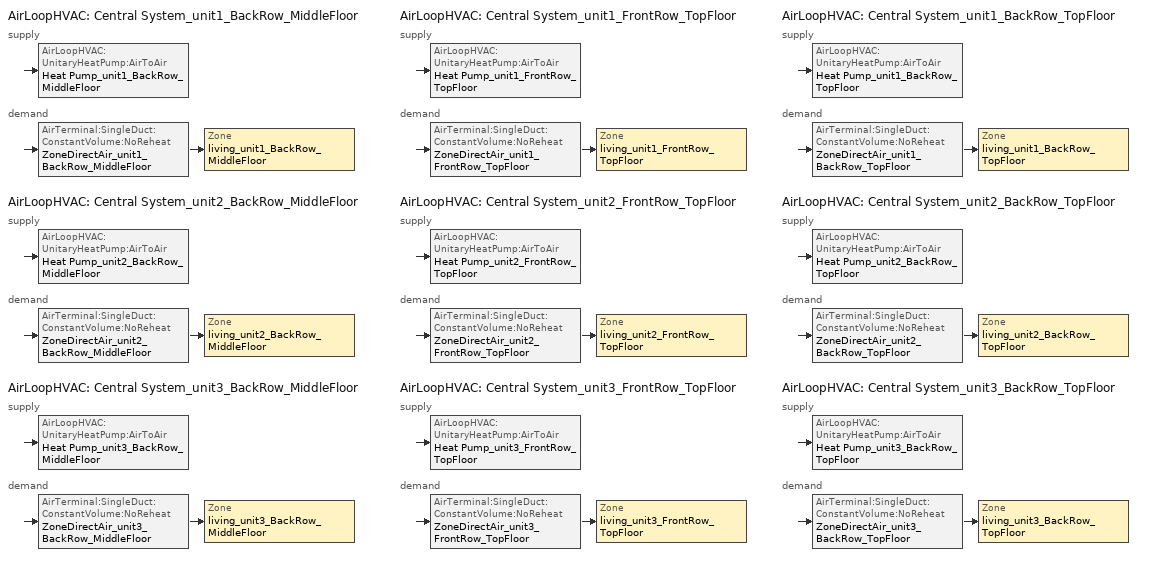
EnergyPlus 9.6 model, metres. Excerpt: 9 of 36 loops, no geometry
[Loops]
AirLoopHVAC 'Central System_unit1_BackRow_MiddleFloor'
 supply: AirLoopHVAC:UnitaryHeatPump:AirToAir 'Heat Pump_unit1_BackRow_MiddleFloor'
 demand: AirTerminal:SingleDuct:ConstantVolume:NoReheat 'ZoneDirectAir_unit1_BackRow_MiddleFloor' > Zone 'living_unit1_BackRow_MiddleFloor'
AirLoopHVAC 'Central System_unit2_BackRow_MiddleFloor'
 supply: AirLoopHVAC:UnitaryHeatPump:AirToAir 'Heat Pump_unit2_BackRow_MiddleFloor'
 demand: AirTerminal:SingleDuct:ConstantVolume:NoReheat 'ZoneDirectAir_unit2_BackRow_MiddleFloor' > Zone 'living_unit2_BackRow_MiddleFloor'
AirLoopHVAC 'Central System_unit3_BackRow_MiddleFloor'
 supply: AirLoopHVAC:UnitaryHeatPump:AirToAir 'Heat Pump_unit3_BackRow_MiddleFloor'
 demand: AirTerminal:SingleDuct:ConstantVolume:NoReheat 'ZoneDirectAir_unit3_BackRow_MiddleFloor' > Zone 'living_unit3_BackRow_MiddleFloor'
AirLoopHVAC 'Central System_unit1_FrontRow_TopFloor'
 supply: AirLoopHVAC:UnitaryHeatPump:AirToAir 'Heat Pump_unit1_FrontRow_TopFloor'
 demand: AirTerminal:SingleDuct:ConstantVolume:NoReheat 'ZoneDirectAir_unit1_FrontRow_TopFloor' > Zone 'living_unit1_FrontRow_TopFloor'
AirLoopHVAC 'Central System_unit2_FrontRow_TopFloor'
 supply: AirLoopHVAC:UnitaryHeatPump:AirToAir 'Heat Pump_unit2_FrontRow_TopFloor'
 demand: AirTerminal:SingleDuct:ConstantVolume:NoReheat 'ZoneDirectAir_unit2_FrontRow_TopFloor' > Zone 'living_unit2_FrontRow_TopFloor'
AirLoopHVAC 'Central System_unit3_FrontRow_TopFloor'
 supply: AirLoopHVAC:UnitaryHeatPump:AirToAir 'Heat Pump_unit3_FrontRow_TopFloor'
 demand: AirTerminal:SingleDuct:ConstantVolume:NoReheat 'ZoneDirectAir_unit3_FrontRow_TopFloor' > Zone 'living_unit3_FrontRow_TopFloor'
AirLoopHVAC 'Central System_unit1_BackRow_TopFloor'
 supply: AirLoopHVAC:UnitaryHeatPump:AirToAir 'Heat Pump_unit1_BackRow_TopFloor'
 demand: AirTerminal:SingleDuct:ConstantVolume:NoReheat 'ZoneDirectAir_unit1_BackRow_TopFloor' > Zone 'living_unit1_BackRow_TopFloor'
AirLoopHVAC 'Central System_unit2_BackRow_TopFloor'
 supply: AirLoopHVAC:UnitaryHeatPump:AirToAir 'Heat Pump_unit2_BackRow_TopFloor'
 demand: AirTerminal:SingleDuct:ConstantVolume:NoReheat 'ZoneDirectAir_unit2_BackRow_TopFloor' > Zone 'living_unit2_BackRow_TopFloor'
AirLoopHVAC 'Central System_unit3_BackRow_TopFloor'
 supply: AirLoopHVAC:UnitaryHeatPump:AirToAir 'Heat Pump_unit3_BackRow_TopFloor'
 demand: AirTerminal:SingleDuct:ConstantVolume:NoReheat 'ZoneDirectAir_unit3_BackRow_TopFloor' > Zone 'living_unit3_BackRow_TopFloor'
[DesignSpecification:OutdoorAir] Outdoor Air Method=Flow/Zone; Outdoor Air Flow per Person=0; Outdoor Air Flow per Zone=0.0212376
SZ_DSOA_living_unit1_BackRow_MiddleFloor; SZ_DSOA_living_unit2_BackRow_MiddleFloor; SZ_DSOA_living_unit3_BackRow_MiddleFloor; SZ_DSOA_living_unit1_FrontRow_TopFloor; SZ_DSOA_living_unit2_FrontRow_TopFloor; SZ_DSOA_living_unit3_FrontRow_TopFloor; SZ_DSOA_living_unit1_BackRow_TopFloor; SZ_DSOA_living_unit2_BackRow_TopFloor; SZ_DSOA_living_unit3_BackRow_TopFloor
[Sizing:Zone] Zone Cooling Design Supply Air Temperature Input Method=SupplyAirTemperature; Zone Cooling Design Supply Air Temperature=12; Zone Heating Design Supply Air Temperature Input Method=SupplyAirTemperature; Zone Heating Design Supply Air Temperature=50; Zone Cooling Design Supply Air Humidity Ratio=0.0081; Zone Heating Design Supply Air Humidity Ratio=0.008; Cooling Design Air Flow Method=DesignDay; Cooling Minimum Air Flow per Zone Floor Area=0.000762; Heating Design Air Flow Method=DesignDay; Heating Maximum Air Flow per Zone Floor Area=0.002032; Heating Maximum Air Flow=0.141576; Heating Maximum Air Flow Fraction=0.3
Name | Design Specification Outdoor Air Object
living_unit1_BackRow_MiddleFloor | SZ_DSOA_living_unit1_BackRow_MiddleFloor
living_unit2_BackRow_MiddleFloor | SZ_DSOA_living_unit2_BackRow_MiddleFloor
living_unit3_BackRow_MiddleFloor | SZ_DSOA_living_unit3_BackRow_MiddleFloor
living_unit1_FrontRow_TopFloor | SZ_DSOA_living_unit1_FrontRow_TopFloor
living_unit2_FrontRow_TopFloor | SZ_DSOA_living_unit2_FrontRow_TopFloor
living_unit3_FrontRow_TopFloor | SZ_DSOA_living_unit3_FrontRow_TopFloor
living_unit1_BackRow_TopFloor | SZ_DSOA_living_unit1_BackRow_TopFloor
living_unit2_BackRow_TopFloor | SZ_DSOA_living_unit2_BackRow_TopFloor
living_unit3_BackRow_TopFloor | SZ_DSOA_living_unit3_BackRow_TopFloor
[Sizing:System] Type of Load to Size On=Sensible; Design Outdoor Air Flow Rate=autosize; Central Heating Maximum System Air Flow Ratio=1; Preheat Design Temperature=7; Preheat Design Humidity Ratio=0.008; Precool Design Temperature=11; Precool Design Humidity Ratio=0.008; Central Cooling Design Supply Air Temperature=12; Central Heating Design Supply Air Temperature=50; Type of Zone Sum to Use=NonCoincident; 100 Outdoor Air in Cooling=No; 100 Outdoor Air in Heating=No; Central Cooling Design Supply Air Humidity Ratio=0.008; Central Heating Design Supply Air Humidity Ratio=0.008; Cooling Supply Air Flow Rate Method=DesignDay; Heating Supply Air Flow Rate Method=DesignDay; Zone Maximum Outdoor Air Fraction=1; Cooling Design Capacity Method=CoolingDesignCapacity; Cooling Design Capacity=autosize; Heating Design Capacity Method=HeatingDesignCapacity; Heating Design Capacity=autosize; Central Cooling Capacity Control Method=OnOff
Central System_unit1_BackRow_MiddleFloor; Central System_unit2_BackRow_MiddleFloor; Central System_unit3_BackRow_MiddleFloor; Central System_unit1_FrontRow_TopFloor; Central System_unit2_FrontRow_TopFloor; Central System_unit3_FrontRow_TopFloor; Central System_unit1_BackRow_TopFloor; Central System_unit2_BackRow_TopFloor; Central System_unit3_BackRow_TopFloor
[ZoneControl:Thermostat] Control Type Schedule=zone_control_type; Control 1=thermostat_living Dual SP Control
Name | Zone or ZoneList
Zone Thermostat_unit1_BackRow_MiddleFloor | living_unit1_BackRow_MiddleFloor
Zone Thermostat_unit2_BackRow_MiddleFloor | living_unit2_BackRow_MiddleFloor
Zone Thermostat_unit3_BackRow_MiddleFloor | living_unit3_BackRow_MiddleFloor
Zone Thermostat_unit1_FrontRow_TopFloor | living_unit1_FrontRow_TopFloor
Zone Thermostat_unit2_FrontRow_TopFloor | living_unit2_FrontRow_TopFloor
Zone Thermostat_unit3_FrontRow_TopFloor | living_unit3_FrontRow_TopFloor
Zone Thermostat_unit1_BackRow_TopFloor | living_unit1_BackRow_TopFloor
Zone Thermostat_unit2_BackRow_TopFloor | living_unit2_BackRow_TopFloor
Zone Thermostat_unit3_BackRow_TopFloor | living_unit3_BackRow_TopFloor
[ThermostatSetpoint:DualSetpoint]
thermostat_living Dual SP Control: Heating Setpoint Temperature Schedule=heating_sch; Cooling Setpoint Temperature Schedule=cooling_sch
[ZoneHVAC:EnergyRecoveryVentilator] Availability Schedule=always_avail; Supply Air Flow Rate=0.0212376; Exhaust Air Flow Rate=0.0212376
Name | Heat Exchanger | Supply Air Fan | Exhaust Air Fan
ERV_unit1_BackRow_MiddleFloor | OA_Heat_Recovery_Unit1_BackRow_MiddleFloor | OASupplyFan_unit1_BackRow_MiddleFloor | OAExhaustFan_unit1_BackRow_MiddleFloor
ERV_unit2_BackRow_MiddleFloor | OA_Heat_Recovery_Unit2_BackRow_MiddleFloor | OASupplyFan_unit2_BackRow_MiddleFloor | OAExhaustFan_unit2_BackRow_MiddleFloor
ERV_unit3_BackRow_MiddleFloor | OA_Heat_Recovery_Unit3_BackRow_MiddleFloor | OASupplyFan_unit3_BackRow_MiddleFloor | OAExhaustFan_unit3_BackRow_MiddleFloor
ERV_unit1_FrontRow_TopFloor | OA_Heat_Recovery_Unit1_FrontRow_TopFloor | OASupplyFan_unit1_FrontRow_TopFloor | OAExhaustFan_unit1_FrontRow_TopFloor
ERV_unit2_FrontRow_TopFloor | OA_Heat_Recovery_Unit2_FrontRow_TopFloor | OASupplyFan_unit2_FrontRow_TopFloor | OAExhaustFan_unit2_FrontRow_TopFloor
ERV_unit3_FrontRow_TopFloor | OA_Heat_Recovery_Unit3_FrontRow_TopFloor | OASupplyFan_unit3_FrontRow_TopFloor | OAExhaustFan_unit3_FrontRow_TopFloor
ERV_unit1_BackRow_TopFloor | OA_Heat_Recovery_Unit1_BackRow_TopFloor | OASupplyFan_unit1_BackRow_TopFloor | OAExhaustFan_unit1_BackRow_TopFloor
ERV_unit2_BackRow_TopFloor | OA_Heat_Recovery_Unit2_BackRow_TopFloor | OASupplyFan_unit2_BackRow_TopFloor | OAExhaustFan_unit2_BackRow_TopFloor
ERV_unit3_BackRow_TopFloor | OA_Heat_Recovery_Unit3_BackRow_TopFloor | OASupplyFan_unit3_BackRow_TopFloor | OAExhaustFan_unit3_BackRow_TopFloor
[AirTerminal:SingleDuct:ConstantVolume:NoReheat] Availability Schedule=always_avail; Maximum Air Flow Rate=autosize
ZoneDirectAir_unit1_BackRow_MiddleFloor; ZoneDirectAir_unit2_BackRow_MiddleFloor; ZoneDirectAir_unit3_BackRow_MiddleFloor; ZoneDirectAir_unit1_FrontRow_TopFloor; ZoneDirectAir_unit2_FrontRow_TopFloor; ZoneDirectAir_unit3_FrontRow_TopFloor; ZoneDirectAir_unit1_BackRow_TopFloor; ZoneDirectAir_unit2_BackRow_TopFloor; ZoneDirectAir_unit3_BackRow_TopFloor
[Zone equipment]
living_unit1_BackRow_MiddleFloor: ZoneDirectAir_unit1_BackRow_MiddleFloor, Water Heater_unit1_BackRow_MiddleFloor, ERV_unit1_BackRow_MiddleFloor
living_unit2_BackRow_MiddleFloor: ZoneDirectAir_unit2_BackRow_MiddleFloor, Water Heater_unit2_BackRow_MiddleFloor, ERV_unit2_BackRow_MiddleFloor
living_unit3_BackRow_MiddleFloor: ZoneDirectAir_unit3_BackRow_MiddleFloor, Water Heater_unit3_BackRow_MiddleFloor, ERV_unit3_BackRow_MiddleFloor
living_unit1_FrontRow_TopFloor: ZoneDirectAir_unit1_FrontRow_TopFloor, Water Heater_unit1_FrontRow_TopFloor, ERV_unit1_FrontRow_TopFloor
living_unit2_FrontRow_TopFloor: ZoneDirectAir_unit2_FrontRow_TopFloor, Water Heater_unit2_FrontRow_TopFloor, ERV_unit2_FrontRow_TopFloor
living_unit3_FrontRow_TopFloor: ZoneDirectAir_unit3_FrontRow_TopFloor, Water Heater_unit3_FrontRow_TopFloor, ERV_unit3_FrontRow_TopFloor
living_unit1_BackRow_TopFloor: ZoneDirectAir_unit1_BackRow_TopFloor, Water Heater_unit1_BackRow_TopFloor, ERV_unit1_BackRow_TopFloor
living_unit2_BackRow_TopFloor: ZoneDirectAir_unit2_BackRow_TopFloor, Water Heater_unit2_BackRow_TopFloor, ERV_unit2_BackRow_TopFloor
living_unit3_BackRow_TopFloor: ZoneDirectAir_unit3_BackRow_TopFloor, Water Heater_unit3_BackRow_TopFloor, ERV_unit3_BackRow_TopFloor
[Fan:OnOff] Availability Schedule=always_avail
Name | Fan Total Efficiency | Pressure Rise | Maximum Flow Rate | Motor Efficiency | Motor In Airstream Fraction | EndUse Subcategory
Supply Fan_unit1_BackRow_MiddleFloor; Supply Fan_unit2_BackRow_MiddleFloor; Supply Fan_unit3_BackRow_MiddleFloor; Supply Fan_unit1_FrontRow_TopFloor; Supply Fan_unit2_FrontRow_TopFloor; Supply Fan_unit3_FrontRow_TopFloor; Supply Fan_unit1_BackRow_TopFloor; Supply Fan_unit2_BackRow_TopFloor; Supply Fan_unit3_BackRow_TopFloor | 0.50054 | 400 | autosize | 0.863 | 1 | General
OASupplyFan_unit1_BackRow_MiddleFloor; OAExhaustFan_unit1_BackRow_MiddleFloor; OASupplyFan_unit2_BackRow_MiddleFloor; OAExhaustFan_unit2_BackRow_MiddleFloor; OASupplyFan_unit3_BackRow_MiddleFloor; OAExhaustFan_unit3_BackRow_MiddleFloor; OASupplyFan_unit1_FrontRow_TopFloor; OAExhaustFan_unit1_FrontRow_TopFloor; OASupplyFan_unit2_FrontRow_TopFloor; OAExhaustFan_unit2_FrontRow_TopFloor; OASupplyFan_unit3_FrontRow_TopFloor; OAExhaustFan_unit3_FrontRow_TopFloor; OASupplyFan_unit1_BackRow_TopFloor; OAExhaustFan_unit1_BackRow_TopFloor; OASupplyFan_unit2_BackRow_TopFloor; OAExhaustFan_unit2_BackRow_TopFloor; OASupplyFan_unit3_BackRow_TopFloor; OAExhaustFan_unit3_BackRow_TopFloor | 0.6 | 529.72 | 0.0212376 | 1 | 0 | Ventilation
[Coil:Cooling:DX:SingleSpeed] Availability Schedule=always_avail; Gross Rated Total Cooling Capacity=autosize; Gross Rated Sensible Heat Ratio=autosize; Gross Rated Cooling COP=4.06853; Rated Air Flow Rate=autosize; Total Cooling Capacity Function of Temperature Curve=HPACCoolCapFT; Total Cooling Capacity Function of Flow Fraction Curve=HPACCoolCapFFF; Energy Input Ratio Function of Temperature Curve=HPACCOOLEIRFT; Energy Input Ratio Function of Flow Fraction Curve=HPACCOOLEIRFFF; Part Load Fraction Correlation Curve=HPACCOOLPLFFPLR
DX Cooling Coil_unit1_BackRow_MiddleFloor; DX Cooling Coil_unit2_BackRow_MiddleFloor; DX Cooling Coil_unit3_BackRow_MiddleFloor; DX Cooling Coil_unit1_FrontRow_TopFloor; DX Cooling Coil_unit2_FrontRow_TopFloor; DX Cooling Coil_unit3_FrontRow_TopFloor; DX Cooling Coil_unit1_BackRow_TopFloor; DX Cooling Coil_unit2_BackRow_TopFloor; DX Cooling Coil_unit3_BackRow_TopFloor
[Coil:Heating:Electric] Availability Schedule=always_avail; Efficiency=1; Nominal Capacity=autosize
Supp Heating Coil_unit1_BackRow_MiddleFloor; Supp Heating Coil_unit2_BackRow_MiddleFloor; Supp Heating Coil_unit3_BackRow_MiddleFloor; Supp Heating Coil_unit1_FrontRow_TopFloor; Supp Heating Coil_unit2_FrontRow_TopFloor; Supp Heating Coil_unit3_FrontRow_TopFloor; Supp Heating Coil_unit1_BackRow_TopFloor; Supp Heating Coil_unit2_BackRow_TopFloor; Supp Heating Coil_unit3_BackRow_TopFloor
[Coil:Heating:DX:SingleSpeed] Availability Schedule=always_avail; Gross Rated Heating Capacity=autosize; Gross Rated Heating COP=3.69308; Rated Air Flow Rate=autosize; Heating Capacity Function of Temperature Curve=HPACHeatCapFT; Heating Capacity Function of Flow Fraction Curve=HPACHeatCapFFF; Energy Input Ratio Function of Temperature Curve=HPACHeatEIRFT; Energy Input Ratio Function of Flow Fraction Curve=HPACHeatEIRFFF; Part Load Fraction Correlation Curve=HPACCOOLPLFFPLR; Defrost Energy Input Ratio Function of Temperature Curve=Defrost_EIR_FT; Minimum Outdoor DryBulb Temperature for Compressor Operation=-17.78; Maximum Outdoor DryBulb Temperature for Defrost Operation=5; Crankcase Heater Capacity=200; Maximum Outdoor DryBulb Temperature for Crankcase Heater Operation=10; Defrost Strategy=ReverseCycle; Defrost Control=OnDemand
Main DX Heating Coil_unit1_BackRow_MiddleFloor; Main DX Heating Coil_unit2_BackRow_MiddleFloor; Main DX Heating Coil_unit3_BackRow_MiddleFloor; Main DX Heating Coil_unit1_FrontRow_TopFloor; Main DX Heating Coil_unit2_FrontRow_TopFloor; Main DX Heating Coil_unit3_FrontRow_TopFloor; Main DX Heating Coil_unit1_BackRow_TopFloor; Main DX Heating Coil_unit2_BackRow_TopFloor; Main DX Heating Coil_unit3_BackRow_TopFloor
[HeatExchanger:AirToAir:SensibleAndLatent] Availability Schedule=always_avail; Nominal Supply Air Flow Rate=0.0212376; Sensible Effectiveness at 100 Heating Air Flow=0.65; Latent Effectiveness at 100 Heating Air Flow=0; Sensible Effectiveness at 75 Heating Air Flow=0.65; Latent Effectiveness at 75 Heating Air Flow=0; Sensible Effectiveness at 100 Cooling Air Flow=0.65; Latent Effectiveness at 100 Cooling Air Flow=0; Sensible Effectiveness at 75 Cooling Air Flow=0.65; Latent Effectiveness at 75 Cooling Air Flow=0; Nominal Electric Power=0; Supply Air Outlet Temperature Control=No; Heat Exchanger Type=Plate; Frost Control Type=None; Threshold Temperature=-16.8333; Initial Defrost Time Fraction=0.083; Rate of Defrost Time Fraction Increase=0.0216; Economizer Lockout=No
OA_Heat_Recovery_Unit1_BackRow_MiddleFloor; OA_Heat_Recovery_Unit2_BackRow_MiddleFloor; OA_Heat_Recovery_Unit3_BackRow_MiddleFloor; OA_Heat_Recovery_Unit1_FrontRow_TopFloor; OA_Heat_Recovery_Unit2_FrontRow_TopFloor; OA_Heat_Recovery_Unit3_FrontRow_TopFloor; OA_Heat_Recovery_Unit1_BackRow_TopFloor; OA_Heat_Recovery_Unit2_BackRow_TopFloor; OA_Heat_Recovery_Unit3_BackRow_TopFloor
[AirLoopHVAC:UnitaryHeatPump:AirToAir] Availability Schedule=always_avail; Cooling Supply Air Flow Rate=autosize; Heating Supply Air Flow Rate=autosize; No Load Supply Air Flow Rate=0; Maximum Supply Air Temperature from Supplemental Heater=50; Maximum Outdoor DryBulb Temperature for Supplemental Heater Operation=10; Fan Placement=BlowThrough; Supply Air Fan Operating Mode Schedule=fan_cycle
Name | Controlling Zone or Thermostat Location | Supply Air Fan | Heating Coil | Cooling Coil | Supplemental Heating Coil
Heat Pump_unit1_BackRow_MiddleFloor | living_unit1_BackRow_MiddleFloor | Supply Fan_unit1_BackRow_MiddleFloor | Main DX Heating Coil_unit1_BackRow_MiddleFloor | DX Cooling Coil_unit1_BackRow_MiddleFloor | Supp Heating Coil_unit1_BackRow_MiddleFloor
Heat Pump_unit2_BackRow_MiddleFloor | living_unit2_BackRow_MiddleFloor | Supply Fan_unit2_BackRow_MiddleFloor | Main DX Heating Coil_unit2_BackRow_MiddleFloor | DX Cooling Coil_unit2_BackRow_MiddleFloor | Supp Heating Coil_unit2_BackRow_MiddleFloor
Heat Pump_unit3_BackRow_MiddleFloor | living_unit3_BackRow_MiddleFloor | Supply Fan_unit3_BackRow_MiddleFloor | Main DX Heating Coil_unit3_BackRow_MiddleFloor | DX Cooling Coil_unit3_BackRow_MiddleFloor | Supp Heating Coil_unit3_BackRow_MiddleFloor
Heat Pump_unit1_FrontRow_TopFloor | living_unit1_FrontRow_TopFloor | Supply Fan_unit1_FrontRow_TopFloor | Main DX Heating Coil_unit1_FrontRow_TopFloor | DX Cooling Coil_unit1_FrontRow_TopFloor | Supp Heating Coil_unit1_FrontRow_TopFloor
Heat Pump_unit2_FrontRow_TopFloor | living_unit2_FrontRow_TopFloor | Supply Fan_unit2_FrontRow_TopFloor | Main DX Heating Coil_unit2_FrontRow_TopFloor | DX Cooling Coil_unit2_FrontRow_TopFloor | Supp Heating Coil_unit2_FrontRow_TopFloor
Heat Pump_unit3_FrontRow_TopFloor | living_unit3_FrontRow_TopFloor | Supply Fan_unit3_FrontRow_TopFloor | Main DX Heating Coil_unit3_FrontRow_TopFloor | DX Cooling Coil_unit3_FrontRow_TopFloor | Supp Heating Coil_unit3_FrontRow_TopFloor
Heat Pump_unit1_BackRow_TopFloor | living_unit1_BackRow_TopFloor | Supply Fan_unit1_BackRow_TopFloor | Main DX Heating Coil_unit1_BackRow_TopFloor | DX Cooling Coil_unit1_BackRow_TopFloor | Supp Heating Coil_unit1_BackRow_TopFloor
Heat Pump_unit2_BackRow_TopFloor | living_unit2_BackRow_TopFloor | Supply Fan_unit2_BackRow_TopFloor | Main DX Heating Coil_unit2_BackRow_TopFloor | DX Cooling Coil_unit2_BackRow_TopFloor | Supp Heating Coil_unit2_BackRow_TopFloor
Heat Pump_unit3_BackRow_TopFloor | living_unit3_BackRow_TopFloor | Supply Fan_unit3_BackRow_TopFloor | Main DX Heating Coil_unit3_BackRow_TopFloor | DX Cooling Coil_unit3_BackRow_TopFloor | Supp Heating Coil_unit3_BackRow_TopFloor
[AirLoopHVAC] Design Supply Air Flow Rate=autosize
Central System_unit1_BackRow_MiddleFloor; Central System_unit2_BackRow_MiddleFloor; Central System_unit3_BackRow_MiddleFloor; Central System_unit1_FrontRow_TopFloor; Central System_unit2_FrontRow_TopFloor; Central System_unit3_FrontRow_TopFloor; Central System_unit1_BackRow_TopFloor; Central System_unit2_BackRow_TopFloor; Central System_unit3_BackRow_TopFloor
[Schedule:Compact]
zone_control_type: Through: 12/31, For: AllDays, Until 24:00, 4
always_avail: Through: 12/31, For: AllDays, Until: 24:00, 1
heating_sch: Through: 12/31, For: AllDays, Until: 17:00, 22, Until: 22:00, 22, Until: 24:00, 22
cooling_sch: Through: 12/31, For: AllDays, Until: 17:00, 22, Until: 22:00, 24, Until: 24:00, 22
fan_cycle: Through: 12/31, For: AllDays, Until: 24:00, 0
[Curve:Quadratic]
Name | Coefficient1 Constant | Coefficient2 x | Coefficient3 x2 | Minimum Value of x | Maximum Value of x
HPACCoolCapFFF | 0.8 | 0.2 | 0 | 0.5 | 1.5
HPACCOOLEIRFFF | 1.156 | -0.1816 | 0.0256 | 0.5 | 1.5
HPACCOOLPLFFPLR | 0.85 | 0.15 | 0 | 0 | 1
HPACHeatEIRFFF | 1.3824 | -0.4336 | 0.0512 | 0 | 1
[Curve:Cubic]
Name | Coefficient1 Constant | Coefficient2 x | Coefficient3 x2 | Coefficient4 x3 | Minimum Value of x | Maximum Value of x
HPACHeatCapFT | 0.758746 | 0.027626 | 0.000148716 | 3.4992e-06 | -20 | 20
HPACHeatCapFFF | 0.84 | 0.16 | 0 | 0 | 0.5 | 1.5
HPACHeatEIRFT | 1.19248 | -0.0300438 | 0.00103745 | -2.3328e-05 | -20 | 20
[Curve:Biquadratic]
Name | Coefficient1 Constant | Coefficient2 x | Coefficient3 x2 | Coefficient4 y | Coefficient5 y2 | Coefficient6 xy | Minimum Value of x | Maximum Value of x | Minimum Value of y | Maximum Value of y
HPACCoolCapFT | 0.766956 | 0.0107756 | -4.14703e-05 | 0.00134961 | -0.000261144 | 0.000457488 | 12.77778 | 23.88889 | 21.11111 | 46.11111
HPACCOOLEIRFT | 0.297145 | 0.0430933 | -0.000748766 | 0.00597727 | 0.000482112 | -0.000956448 | 12.77778 | 23.88889 | 21.11111 | 46.11111
Defrost_EIR_FT | 1 | 0 | 0 | 0 | 0 | 0 | 0 | 100 | 0 | 100
